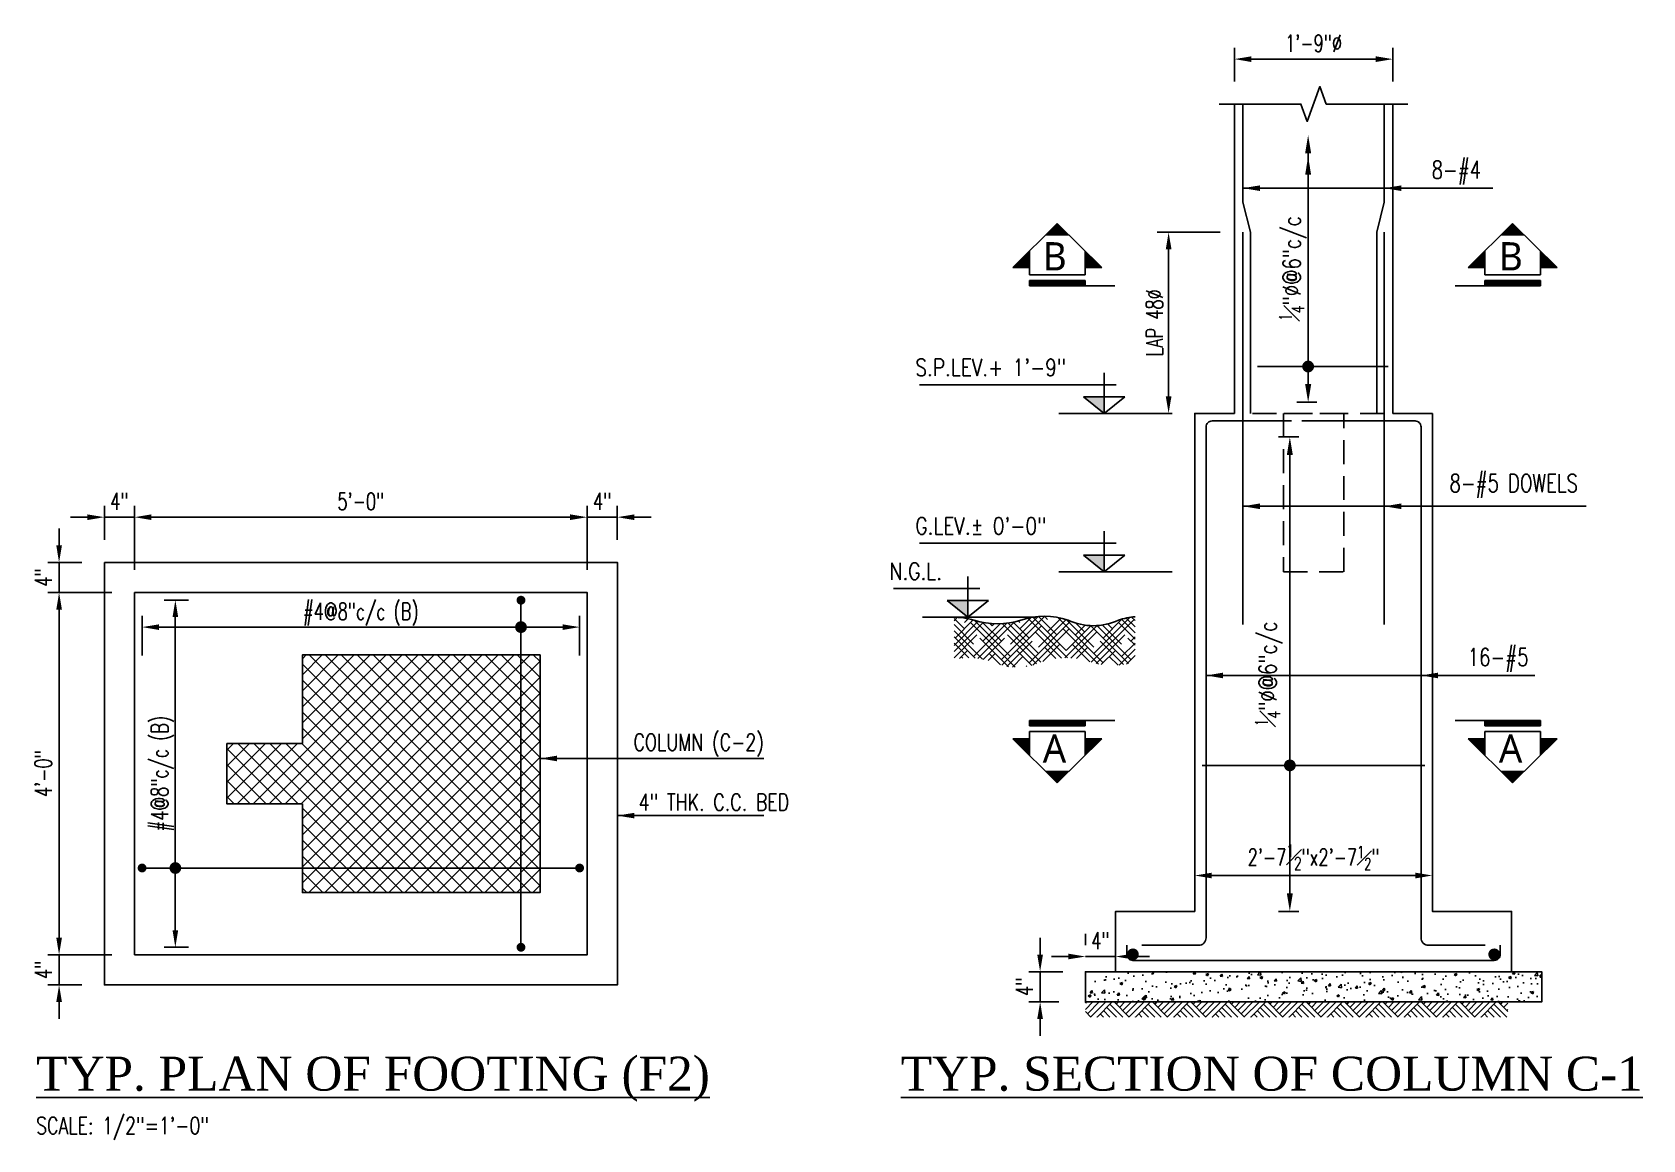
# Model space of a CAD drawing. Header units: inches. Extents: x 295786 to 300745, y 68261 to 70432.
# Drawn here: x 300531.1 to 300744.6, y 68802.6 to 68949.4 of the extents above; entities that cross this region are included whole.
import ezdxf

# ---------------------------------------------------------------- set-up
doc = ezdxf.new("R2010")
doc.units = ezdxf.units.IN
doc.header["$MEASUREMENT"] = 0
doc.linetypes.add('HIDDEN', pattern=[9.525, 6.35, -3.175])
for name, color, linetype in [('A-TYP-H-TEXT', 2, 'Continuous'), ('A-TYP-REIN-ARROW', 1, 'Continuous'), ('A-TYP-S-BOT-STEEL', 6, 'Continuous'), ('A-TYP-ST-DONUT', 6, 'Continuous'), ('A-TYP-ST-Hatch', 8, 'Continuous'), ('A-TYP-ST-LEAN', 1, 'Continuous'), ('A-TYP-ST-LEVEL', 1, 'Continuous'), ('arch-elevation-1', 2, 'Continuous'), ('DIM', 7, 'Continuous'), ('ELEVATION-SYNBOL', 4, 'Continuous'), ('FOOTING', 4, 'Continuous'), ('S-HT-NGL', 1, 'Continuous'), ('S-NGL', 4, 'Continuous'), ('SECTION', 8, 'Continuous')]:
    doc.layers.add(name, color=color, linetype=linetype)
doc.styles.add('ARIAL2', font='trebuc.ttf')
doc.styles.add('HADINGS', font='times.ttf')
doc.styles.add('Riz', font='romans.shx', dxfattribs={"width": 0.7})
doc.styles.add('rizwan', font='romans.shx', dxfattribs={"width": 0.75})
doc.styles.add('STYLE4', font='romans.shx')
doc.dimstyles.new('Rizwan', dxfattribs={"dimscale": 65, "dimtxt": 0.09375, "dimasz": 0.09375, "dimexe": 0.0625, "dimexo": 0.125, "dimgap": 0, "dimtad": 1, "dimzin": 0, "dimdsep": 46, "dimlunit": 3, "dimtxsty": 'Riz', "dimcen": 0.09, "dimclrd": 1, "dimclre": 1, "dimclrt": 2, "dimaunit": 1, "dimadec": 3, "dimazin": 0, "dimtfac": 1, "dimtofl": 0, "dimtmove": 0, "dimatfit": 1, "dimfxl": 0, "dimtolj": 1, "dimtzin": 0, "dimlwd": -1, "dimlwe": -1, "dimarcsym": 0})
doc.dimstyles.new('STYLE-64', dxfattribs={"dimscale": 64, "dimtxt": 0.09375, "dimasz": 0.09375, "dimexe": 0.0625, "dimexo": 0.0625, "dimgap": 0.03125, "dimtad": 1, "dimzin": 3, "dimdsep": 46, "dimlunit": 4, "dimtxsty": 'rizwan', "dimcen": 0.125, "dimdle": 4, "dimclrd": 1, "dimclre": 1, "dimclrt": 2, "dimadec": 0, "dimazin": 0, "dimtfac": 0.5, "dimtix": 1, "dimtmove": 2, "dimatfit": 3, "dimfxl": 0, "dimfrac": 1, "dimtolj": 1, "dimtzin": 3, "dimarcsym": 0})
pattern_1 = [(45, (300799.9099, 68341.06328), (0.0424408236, -0.0424408236), [])]
pattern_2 = [(135, (300594.425596, 68341.06328), (-0.0424408236, -0.0424408236), [])]
pattern_3 = [(315, (300799.9099, 69432.83118), (0.0424408236, 0.0424408236), [])]
pattern_4 = [(225, (300594.425596, 69432.83118), (-0.0424408236, 0.0424408236), [])]

# ---------------------------------------------------------------- blocks, each defined once
blk = doc.blocks.new('*D194')
at = {"layer": 'Defpoints', "color": 0, "transparency": 16777216}
for p in [(300670.72, 68826.85), (300674.72, 68826.86), (300674.72, 68824.85)]:
    blk.add_point(p, dxfattribs=at)
at = {"layer": 'DIM', "color": 1, "transparency": 16777216}
for p, q in [((300670.72, 68829.85), (300670.72, 68828.36)), ((300674.72, 68827.85), (300674.72, 68828.36)), ((300668.47, 68826.86), (300666.22, 68826.86)), ((300670.72, 68826.86), (300674.72, 68826.86)), ((300676.97, 68826.86), (300679.22, 68826.86))]:
    blk.add_line(p, q, dxfattribs=at)
for points in [[(300668.47, 68827.24), (300668.47, 68826.49), (300670.72, 68826.86)], [(300676.97, 68827.24), (300676.97, 68826.49), (300674.72, 68826.86)]]:
    blk.add_solid(points, dxfattribs=at)
at = {"layer": 'DIM', "color": 2, "transparency": 16777216, "insert": (300672.72, 68828.95), "char_height": 2.25, "attachment_point": 5, "style": 'Riz'}
blk.add_mtext('\\A1;4"', dxfattribs=at)
blk = doc.blocks.new('*D195')
at = {"layer": 'Defpoints', "color": 0, "transparency": 16777216}
for p in [(300664.72, 68824.85), (300670.72, 68824.85), (300670.22, 68820.85)]:
    blk.add_point(p, dxfattribs=at)
at = {"layer": 'DIM', "color": 1, "transparency": 16777216}
for p, q in [((300664.72, 68827.1), (300664.72, 68829.35)), ((300667.72, 68824.85), (300663.22, 68824.85)), ((300664.72, 68820.85), (300664.72, 68824.85)), ((300667.22, 68820.85), (300663.22, 68820.85)), ((300664.72, 68818.6), (300664.72, 68816.35))]:
    blk.add_line(p, q, dxfattribs=at)
for points in [[(300664.34, 68827.1), (300665.09, 68827.1), (300664.72, 68824.85)], [(300664.34, 68818.6), (300665.09, 68818.6), (300664.72, 68820.85)]]:
    blk.add_solid(points, dxfattribs=at)
at = {"layer": 'DIM', "color": 2, "transparency": 16777216, "insert": (300662.63, 68822.85), "char_height": 2.25, "attachment_point": 5, "rotation": 90, "style": 'Riz'}
blk.add_mtext('\\A1;4"', dxfattribs=at)
blk = doc.blocks.new('*D196')
at = {"layer": 'A-TYP-REIN-ARROW', "color": 1, "lineweight": -2, "transparency": 16777216}
for p, q in [((300699, 68895.73), (300696.32, 68895.73)), ((300697.82, 68835.25), (300697.82, 68893.33)), ((300699, 68832.85), (300696.32, 68832.85))]:
    blk.add_line(p, q, dxfattribs=at)
at = {"layer": 'A-TYP-REIN-ARROW', "color": 1, "transparency": 16777216}
for points in [[(300697.42, 68893.33), (300698.22, 68893.33), (300697.82, 68895.73)], [(300697.42, 68835.25), (300698.22, 68835.25), (300697.82, 68832.85)]]:
    blk.add_solid(points, dxfattribs=at)
at = {"layer": 'Defpoints', "color": 0, "transparency": 16777216}
for p in [(300697.82, 68895.73), (300699, 68895.73), (300699, 68832.85)]:
    blk.add_point(p, dxfattribs=at)
at = {"layer": 'A-TYP-REIN-ARROW', "color": 2, "transparency": 16777216, "insert": (300695.04, 68864.29), "char_height": 2.3438, "attachment_point": 5, "rotation": 90, "style": 'rizwan'}
blk.add_mtext('\\A1;{\\H0.7x;\\S1#4;\\H1.4286x;"%%C@6"c/c}', dxfattribs=at)
blk = doc.blocks.new('*D197')
at = {"layer": 'Defpoints', "color": 0, "transparency": 16777216}
for p in [(300681.75, 68922.85), (300691.6, 68922.85), (300685.22, 68898.85)]:
    blk.add_point(p, dxfattribs=at)
at = {"layer": 'DIM', "color": 1, "transparency": 16777216}
for p, q in [((300688.6, 68922.85), (300680.25, 68922.85)), ((300681.75, 68901.1), (300681.75, 68920.6)), ((300682.22, 68898.85), (300680.25, 68898.85))]:
    blk.add_line(p, q, dxfattribs=at)
for points in [[(300681.38, 68920.6), (300682.13, 68920.6), (300681.75, 68922.85)], [(300681.38, 68901.1), (300682.13, 68901.1), (300681.75, 68898.85)]]:
    blk.add_solid(points, dxfattribs=at)
at = {"layer": 'DIM', "color": 2, "transparency": 16777216, "insert": (300679.88, 68910.85), "char_height": 2.25, "attachment_point": 5, "rotation": 90, "style": 'Riz'}
blk.add_mtext('\\A1;LAP 48%%C', dxfattribs=at)
blk = doc.blocks.new('*D198')
at = {"layer": 'A-TYP-REIN-ARROW', "color": 1, "lineweight": -2, "transparency": 16777216}
for p, q in [((300700.25, 68933.32), (300700.25, 68902.72)), ((300701.42, 68900.32), (300698.75, 68900.32))]:
    blk.add_line(p, q, dxfattribs=at)
at = {"layer": 'A-TYP-REIN-ARROW', "color": 1, "transparency": 16777216}
for points in [[(300699.85, 68933.32), (300700.65, 68933.32), (300700.25, 68935.72)], [(300699.85, 68902.72), (300700.65, 68902.72), (300700.25, 68900.32)]]:
    blk.add_solid(points, dxfattribs=at)
at = {"layer": 'Defpoints', "color": 0, "transparency": 16777216}
for p in [(300701.42, 68935.72), (300700.25, 68900.32), (300701.42, 68900.32)]:
    blk.add_point(p, dxfattribs=at)
at = {"layer": 'A-TYP-REIN-ARROW', "color": 2, "transparency": 16777216, "insert": (300698.22, 68918.02), "char_height": 2.3438, "attachment_point": 5, "rotation": 90, "style": 'rizwan'}
blk.add_mtext('\\A1;{\\H0.7x;\\S1#4;}"%%C@6"c/c', dxfattribs=at)
blk = doc.blocks.new('*D199')
at = {"layer": 'Defpoints', "color": 0, "transparency": 16777216}
for p in [(300690.47, 68945.8), (300690.47, 68939.84), (300711.47, 68939.84)]:
    blk.add_point(p, dxfattribs=at)
at = {"layer": 'DIM', "color": 1, "transparency": 16777216}
for p, q in [((300690.47, 68942.84), (300690.47, 68947.3)), ((300709.22, 68945.8), (300692.72, 68945.8)), ((300711.47, 68942.84), (300711.47, 68947.3))]:
    blk.add_line(p, q, dxfattribs=at)
for points in [[(300692.72, 68946.17), (300692.72, 68945.42), (300690.47, 68945.8)], [(300709.22, 68946.17), (300709.22, 68945.42), (300711.47, 68945.8)]]:
    blk.add_solid(points, dxfattribs=at)
at = {"layer": 'DIM', "color": 2, "transparency": 16777216, "insert": (300700.97, 68947.89), "char_height": 2.25, "attachment_point": 5, "style": 'Riz'}
blk.add_mtext('\\A1;1\'-9"%%C', dxfattribs=at)
blk = doc.blocks.new('*D200')
at = {"layer": 'Defpoints', "color": 0, "transparency": 16777216}
for p in [(300685.22, 68840.11), (300716.72, 68840.11), (300716.72, 68837.6)]:
    blk.add_point(p, dxfattribs=at)
at = {"layer": 'DIM', "color": 1, "transparency": 16777216}
for p, q in [((300685.22, 68837.11), (300685.22, 68836.1)), ((300687.47, 68837.6), (300714.47, 68837.6)), ((300716.72, 68837.11), (300716.72, 68836.1))]:
    blk.add_line(p, q, dxfattribs=at)
for points in [[(300687.47, 68837.97), (300687.47, 68837.22), (300685.22, 68837.6)], [(300714.47, 68837.97), (300714.47, 68837.22), (300716.72, 68837.6)]]:
    blk.add_solid(points, dxfattribs=at)
at = {"layer": 'DIM', "color": 2, "transparency": 16777216, "insert": (300700.97, 68840.03), "char_height": 2.25, "attachment_point": 5, "style": 'Riz'}
blk.add_mtext('\\A1;2\'-7{\\H0.750000x;\\S1#2;}"x2\'-7{\\H0.7x;\\S1#2;}"', dxfattribs=at)
blk = doc.blocks.new('*D94')
at = {"layer": 'Defpoints', "color": 0, "transparency": 16777216}
for p in [(300540.67, 68885.09), (300540.67, 68879.09), (300544.67, 68875.09)]:
    blk.add_point(p, dxfattribs=at)
at = {"layer": 'DIM', "color": 1, "transparency": 16777216}
for p, q in [((300540.67, 68882.09), (300540.67, 68886.59)), ((300544.67, 68878.09), (300544.67, 68886.59)), ((300538.42, 68885.09), (300536.17, 68885.09)), ((300544.67, 68885.09), (300540.67, 68885.09)), ((300546.92, 68885.09), (300549.17, 68885.09))]:
    blk.add_line(p, q, dxfattribs=at)
for points in [[(300538.42, 68885.46), (300538.42, 68884.71), (300540.67, 68885.09)], [(300546.92, 68885.46), (300546.92, 68884.71), (300544.67, 68885.09)]]:
    blk.add_solid(points, dxfattribs=at)
at = {"layer": 'DIM', "color": 2, "transparency": 16777216, "insert": (300542.67, 68887.18), "char_height": 2.25, "attachment_point": 5, "style": 'Riz'}
blk.add_mtext('\\A1;4"', dxfattribs=at)
blk = doc.blocks.new('*D95')
at = {"layer": 'Defpoints', "color": 0, "transparency": 16777216}
for p in [(300604.67, 68885.09), (300544.67, 68875.09), (300604.67, 68875.09)]:
    blk.add_point(p, dxfattribs=at)
at = {"layer": 'DIM', "color": 1, "transparency": 16777216}
for p, q in [((300544.67, 68878.09), (300544.67, 68886.59)), ((300604.67, 68878.09), (300604.67, 68886.59)), ((300546.92, 68885.09), (300602.42, 68885.09))]:
    blk.add_line(p, q, dxfattribs=at)
for points in [[(300546.92, 68885.46), (300546.92, 68884.71), (300544.67, 68885.09)], [(300602.42, 68885.46), (300602.42, 68884.71), (300604.67, 68885.09)]]:
    blk.add_solid(points, dxfattribs=at)
at = {"layer": 'DIM', "color": 2, "transparency": 16777216, "insert": (300574.67, 68887.18), "char_height": 2.25, "attachment_point": 5, "style": 'Riz'}
blk.add_mtext('\\A1;5\'-0"', dxfattribs=at)
blk = doc.blocks.new('*D96')
at = {"layer": 'Defpoints', "color": 0, "transparency": 16777216}
for p in [(300608.67, 68885.09), (300608.67, 68879.09), (300604.67, 68875.09)]:
    blk.add_point(p, dxfattribs=at)
at = {"layer": 'DIM', "color": 1, "transparency": 16777216}
for p, q in [((300604.67, 68878.09), (300604.67, 68886.59)), ((300608.67, 68882.09), (300608.67, 68886.59)), ((300602.42, 68885.09), (300600.17, 68885.09)), ((300604.67, 68885.09), (300608.67, 68885.09)), ((300610.92, 68885.09), (300613.17, 68885.09))]:
    blk.add_line(p, q, dxfattribs=at)
for points in [[(300602.42, 68885.46), (300602.42, 68884.71), (300604.67, 68885.09)], [(300610.92, 68885.46), (300610.92, 68884.71), (300608.67, 68885.09)]]:
    blk.add_solid(points, dxfattribs=at)
at = {"layer": 'DIM', "color": 2, "transparency": 16777216, "insert": (300606.67, 68887.18), "char_height": 2.25, "attachment_point": 5, "style": 'Riz'}
blk.add_mtext('\\A1;4"', dxfattribs=at)
blk = doc.blocks.new('*D97')
at = {"layer": 'Defpoints', "color": 0, "transparency": 16777216}
for p in [(300534.67, 68879.09), (300540.67, 68879.09), (300544.67, 68875.09)]:
    blk.add_point(p, dxfattribs=at)
at = {"layer": 'DIM', "color": 1, "transparency": 16777216}
for p, q in [((300534.67, 68881.34), (300534.67, 68883.59)), ((300537.67, 68879.09), (300533.17, 68879.09)), ((300534.67, 68875.09), (300534.67, 68879.09)), ((300541.67, 68875.09), (300533.17, 68875.09)), ((300534.67, 68872.84), (300534.67, 68870.59))]:
    blk.add_line(p, q, dxfattribs=at)
for points in [[(300534.3, 68881.34), (300535.05, 68881.34), (300534.67, 68879.09)], [(300534.3, 68872.84), (300535.05, 68872.84), (300534.67, 68875.09)]]:
    blk.add_solid(points, dxfattribs=at)
at = {"layer": 'DIM', "color": 2, "transparency": 16777216, "insert": (300532.58, 68877.09), "char_height": 2.25, "attachment_point": 5, "rotation": 90, "style": 'Riz'}
blk.add_mtext('\\A1;4"', dxfattribs=at)
blk = doc.blocks.new('*D98')
at = {"layer": 'Defpoints', "color": 0, "transparency": 16777216}
for p in [(300544.67, 68875.09), (300534.67, 68827.09), (300544.67, 68827.09)]:
    blk.add_point(p, dxfattribs=at)
at = {"layer": 'DIM', "color": 1, "transparency": 16777216}
for p, q in [((300541.67, 68875.09), (300533.17, 68875.09)), ((300534.67, 68872.84), (300534.67, 68829.34)), ((300541.67, 68827.09), (300533.17, 68827.09))]:
    blk.add_line(p, q, dxfattribs=at)
for points in [[(300534.3, 68872.84), (300535.05, 68872.84), (300534.67, 68875.09)], [(300534.3, 68829.34), (300535.05, 68829.34), (300534.67, 68827.09)]]:
    blk.add_solid(points, dxfattribs=at)
at = {"layer": 'DIM', "color": 2, "transparency": 16777216, "insert": (300532.58, 68851.09), "char_height": 2.25, "attachment_point": 5, "rotation": 90, "style": 'Riz'}
blk.add_mtext('\\A1;4\'-0"', dxfattribs=at)
blk = doc.blocks.new('*D99')
at = {"layer": 'Defpoints', "color": 0, "transparency": 16777216}
for p in [(300544.67, 68827.09), (300534.67, 68823.09), (300540.67, 68823.09)]:
    blk.add_point(p, dxfattribs=at)
at = {"layer": 'DIM', "color": 1, "transparency": 16777216}
for p, q in [((300534.67, 68829.34), (300534.67, 68831.59)), ((300541.67, 68827.09), (300533.17, 68827.09)), ((300534.67, 68827.09), (300534.67, 68823.09)), ((300537.67, 68823.09), (300533.17, 68823.09)), ((300534.67, 68820.84), (300534.67, 68818.59))]:
    blk.add_line(p, q, dxfattribs=at)
for points in [[(300534.3, 68829.34), (300535.05, 68829.34), (300534.67, 68827.09)], [(300534.3, 68820.84), (300535.05, 68820.84), (300534.67, 68823.09)]]:
    blk.add_solid(points, dxfattribs=at)
at = {"layer": 'DIM', "color": 2, "transparency": 16777216, "insert": (300532.58, 68825.09), "char_height": 2.25, "attachment_point": 5, "rotation": 90, "style": 'Riz'}
blk.add_mtext('\\A1;4"', dxfattribs=at)
blk = doc.blocks.new('*D100')
at = {"layer": 'A-TYP-REIN-ARROW', "color": 6, "transparency": 16777216}
for p, q in [((300545.67, 68866.77), (300545.67, 68872.02)), ((300603.67, 68866.77), (300603.67, 68872.02))]:
    blk.add_line(p, q, dxfattribs=at)
at = {"layer": 'A-TYP-REIN-ARROW', "color": 1, "transparency": 16777216}
blk.add_line((300547.92, 68870.52), (300601.42, 68870.52), dxfattribs=at)
for points in [[(300547.92, 68870.89), (300547.92, 68870.14), (300545.67, 68870.52)], [(300601.42, 68870.89), (300601.42, 68870.14), (300603.67, 68870.52)]]:
    blk.add_solid(points, dxfattribs=at)
at = {"layer": 'Defpoints', "color": 0, "transparency": 16777216}
for p in [(300603.67, 68870.52), (300545.67, 68866.77), (300603.67, 68866.77)]:
    blk.add_point(p, dxfattribs=at)
at = {"layer": 'A-TYP-REIN-ARROW', "color": 2, "transparency": 16777216, "insert": (300574.67, 68872.23), "char_height": 2.25, "attachment_point": 5, "style": 'Riz'}
blk.add_mtext('\\A1;#4@8"c/c (B)', dxfattribs=at)
blk = doc.blocks.new('*D101')
at = {"layer": 'A-TYP-REIN-ARROW', "color": 6, "transparency": 16777216}
for p, q in [((300551.83, 68874.09), (300548.58, 68874.09)), ((300551.83, 68828.09), (300548.58, 68828.09))]:
    blk.add_line(p, q, dxfattribs=at)
at = {"layer": 'A-TYP-REIN-ARROW', "color": 1, "transparency": 16777216}
blk.add_line((300550.08, 68871.84), (300550.08, 68830.34), dxfattribs=at)
for points in [[(300549.71, 68871.84), (300550.46, 68871.84), (300550.08, 68874.09)], [(300549.71, 68830.34), (300550.46, 68830.34), (300550.08, 68828.09)]]:
    blk.add_solid(points, dxfattribs=at)
at = {"layer": 'Defpoints', "color": 0, "transparency": 16777216}
for p in [(300551.83, 68874.09), (300550.08, 68828.09), (300551.83, 68828.09)]:
    blk.add_point(p, dxfattribs=at)
at = {"layer": 'A-TYP-REIN-ARROW', "color": 2, "transparency": 16777216, "insert": (300548.37, 68851.09), "char_height": 2.25, "attachment_point": 5, "rotation": 90, "style": 'Riz'}
blk.add_mtext('\\A1;#4@8"c/c (B)', dxfattribs=at)

msp = doc.modelspace()

# ---------------------------------------------------------------- hatches: boundary and pattern name
at = {"layer": 'A-TYP-ST-Hatch', "linetype": 'Continuous', "ltscale": 1.5}
h = msp.add_hatch(dxfattribs=at)
h.set_pattern_fill('AR-CONC', color=256, scale=0.5, style=0)
h.set_pattern_definition([(50, (301930.9435, 68726.658), (3.586301, -0.313761), [0.375, -4.125]), (355, (301930.9435, 68726.658), (-0.693757, 3.760961), [0.3, -3.3]), (100.4514, (301931.2423, 68726.632), (2.892547, 3.447198), [0.318701, -3.505711]), (46.1842, (301930.9435, 68727.658), (5.336205, -0.827595), [0.5625, -6.1875]), (96.6356, (301931.388, 68727.589), (4.673314, 4.87059), [0.478051, -5.258565]), (351.1842, (301930.9435, 68727.658), (4.67331, 4.870593), [0.45, -4.95]), (21, (301931.4435, 68727.408), (2.984535, -2.0130945), [0.375, -4.125]), (326, (301931.4435, 68727.408), (1.216577, 3.62575), [0.3, -3.3]), (71.4514, (301931.692, 68727.2403), (4.201113, 1.6126525), [0.318701, -3.505711]), (37.5, (301930.9435, 68726.658), (0.0607993, 1.6644693), [0, -3.26, 0, -3.35, 0, -3.3125]), (7.5, (301930.9435, 68726.658), (1.3153477, 1.9720586), [0, -1.91, 0, -3.185, 0, -1.2625]), (327.5, (301929.8285, 68726.658), (2.6691122, -0.1127744), [0, -1.25, 0, -3.9, 0, -5.175]), (317.5, (301929.3285, 68726.658), (2.915931, 0.500525), [0, -1.625, 0, -2.59, 0, -3.675])])
h.paths.add_polyline_path([(300674.71569383, 68824.84580756), (300670.71569383, 68824.84580756), (300670.71569383, 68820.84580756), (300731.21569383, 68820.84580756), (300731.21569383, 68824.84580756), (300727.21569383, 68824.84580756)])
h = msp.add_hatch(dxfattribs=at)
h.set_pattern_fill('AR-PARQ1', color=256, scale=0.3, angle=45, style=0)
h.set_pattern_definition([(135, (-427734.408, -325917.7124), (-5.091168825, 4e-16), [3.6, -3.6]), (135, (-427733.9836, -325917.288), (-5.091168825, 4e-16), [3.6, -3.6]), (135, (-427733.5593, -325916.864), (-5.091168825, 4e-16), [3.6, -3.6]), (135, (-427733.135, -325916.4396), (-5.091168825, 4e-16), [3.6, -3.6]), (135, (-427732.7108, -325916.0154), (-5.091168825, 4e-16), [3.6, -3.6]), (135, (-427732.2865, -325915.591), (-5.091168825, 4e-16), [3.6, -3.6]), (135, (-427731.8622, -325915.167), (-5.091168825, 4e-16), [3.6, -3.6]), (45, (-427736.9534, -325915.167), (5.091168825, -4e-16), [3.6, -3.6]), (45, (-427737.3777, -325914.7426), (5.091168825, -4e-16), [3.6, -3.6]), (45, (-427737.802, -325914.3183), (5.091168825, -4e-16), [3.6, -3.6]), (45, (-427738.2262, -325913.894), (5.091168825, -4e-16), [3.6, -3.6]), (45, (-427738.6505, -325913.4698), (5.091168825, -4e-16), [3.6, -3.6]), (45, (-427739.0747, -325913.0455), (5.091168825, -4e-16), [3.6, -3.6]), (45, (-427739.499, -325912.6212), (5.091168825, -4e-16), [3.6, -3.6])])
h.paths.add_polyline_path([(300670.71569383, 68818.84580756), (300726.71569383, 68818.84580756), (300726.71569383, 68820.84580756), (300670.71569383, 68820.84580756)])
at = {"layer": 'A-TYP-ST-LEVEL', "linetype": 'Continuous', "ltscale": 1.5}
for points in [[(300673.19591223, 68901.04276906), (300670.45144584, 68901.04276906), (300673.19591223, 68898.84580756)], [(300673.19591223, 68880.04276906), (300670.45144584, 68880.04276906), (300673.19591223, 68877.84580756)], [(300655.14035891, 68874.04276906), (300652.39589252, 68874.04276906), (300655.14035891, 68871.84580756)]]:
    msp.add_hatch(color=256, dxfattribs=at).paths.add_polyline_path(points)
at = {"layer": 'arch-elevation-1'}
h = msp.add_hatch(dxfattribs=at)
h.set_pattern_fill('ANSI37', color=1, scale=12, style=0)
h.set_pattern_definition([(45, (-416382.426, -294291.3411), (-1.0606601718, 1.0606601718), []), (135, (-416382.426, -294291.3411), (-1.0606601718, -1.0606601718), [])])
h.paths.add_polyline_path([(300566.9239305, 68855.08814882), (300566.9239305, 68866.83814882), (300598.4239305, 68866.83814882), (300598.4239305, 68835.33814882), (300566.9239305, 68835.33814882), (300566.9239305, 68847.08814882), (300556.9239305, 68847.08814882), (300556.9239305, 68855.08814882)])
at = {"layer": 'ELEVATION-SYNBOL'}
h = msp.add_hatch(dxfattribs=at)
h.set_pattern_fill('ANSI31', color=3, scale=0.480163, style=0)
h.set_pattern_definition(pattern_2)
h.paths.add_polyline_path([(300665.50478032, 68922.52484308), (300668.48796027, 68922.52484308), (300666.99637029, 68923.99473171)])
h = msp.add_hatch(dxfattribs=at)
h.set_pattern_fill('ANSI31', color=3, scale=0.480163, style=0)
h.set_pattern_definition(pattern_1)
h.paths.add_polyline_path([(300728.83071594, 68922.52484308), (300725.847536, 68922.52484308), (300727.33912597, 68923.99473171)])
h = msp.add_hatch(dxfattribs=at)
h.set_pattern_fill('ANSI31', color=3, scale=0.480163, style=0)
h.set_pattern_definition(pattern_2)
h.paths.add_polyline_path([(300663.30871763, 68918.18033089), (300663.30871763, 68920.3607312), (300661.09612604, 68918.18033089)])
h.paths.add_polyline_path([(300670.68402296, 68920.3607312), (300670.68402296, 68918.18033089), (300672.89661455, 68918.18033089)])
h.paths.add_polyline_path([(300663.30871763, 68916.47017413), (300663.30871763, 68915.7326436), (300670.68402296, 68915.7326436), (300670.68402296, 68916.47017413)])
h = msp.add_hatch(dxfattribs=at)
h.set_pattern_fill('ANSI31', color=3, scale=0.480163, style=0)
h.set_pattern_definition(pattern_1)
h.paths.add_polyline_path([(300731.02677863, 68918.18033089), (300731.02677863, 68920.3607312), (300733.23937023, 68918.18033089)])
h.paths.add_polyline_path([(300723.65147331, 68920.3607312), (300723.65147331, 68918.18033089), (300721.43888171, 68918.18033089)])
h.paths.add_polyline_path([(300731.02677863, 68916.47017413), (300731.02677863, 68915.7326436), (300723.65147331, 68915.7326436), (300723.65147331, 68916.47017413)])
h = msp.add_hatch(dxfattribs=at)
h.set_pattern_fill('ANSI31', color=3, scale=0.480163, style=0)
h.set_pattern_definition(pattern_4)
h.paths.add_polyline_path([(300663.30871763, 68855.71413041), (300663.30871763, 68853.5337301), (300661.09612604, 68855.71413041)])
h.paths.add_polyline_path([(300670.68402296, 68853.5337301), (300670.68402296, 68855.71413041), (300672.89661455, 68855.71413041)])
h.paths.add_polyline_path([(300663.30871763, 68857.42428717), (300663.30871763, 68858.1618177), (300670.68402296, 68858.1618177), (300670.68402296, 68857.42428717)])
h = msp.add_hatch(dxfattribs=at)
h.set_pattern_fill('ANSI31', color=3, scale=0.480163, style=0)
h.set_pattern_definition(pattern_3)
h.paths.add_polyline_path([(300731.02677863, 68855.71413041), (300731.02677863, 68853.5337301), (300733.23937023, 68855.71413041)])
h.paths.add_polyline_path([(300723.65147331, 68853.5337301), (300723.65147331, 68855.71413041), (300721.43888171, 68855.71413041)])
h.paths.add_polyline_path([(300731.02677863, 68857.42428717), (300731.02677863, 68858.1618177), (300723.65147331, 68858.1618177), (300723.65147331, 68857.42428717)])
h = msp.add_hatch(dxfattribs=at)
h.set_pattern_fill('ANSI31', color=3, scale=0.480163, style=0)
h.set_pattern_definition(pattern_4)
h.paths.add_polyline_path([(300665.50478032, 68851.36961822), (300668.48796027, 68851.36961822), (300666.99637029, 68849.89972959)])
h = msp.add_hatch(dxfattribs=at)
h.set_pattern_fill('ANSI31', color=3, scale=0.480163, style=0)
h.set_pattern_definition(pattern_3)
h.paths.add_polyline_path([(300728.83071594, 68851.36961822), (300725.847536, 68851.36961822), (300727.33912597, 68849.89972959)])
at = {"layer": 'S-HT-NGL'}
h = msp.add_hatch(dxfattribs=at)
h.set_pattern_fill('HOUND', color=256, scale=9.25, angle=45, style=0)
h.set_pattern_definition([(45, (409257.4955, 56871.72137), (1.2263883236, 2.0439805394), [9.25, -4.625]), (135, (409257.4955, 56871.72137), (1.2263883236, -2.0439805394), [9.25, -4.625])])
h.paths.add_polyline_path([(300653.30209953, 68871.84103691, -0.0532063051), (300655.94417833, 68871.45723368, 0.1631015389), (300662.18279246, 68871.45723368, -0.1576835913), (300668.4214066, 68871.45723368, 0.2256845218), (300675.12557437, 68871.45723368, -0.054574085), (300677.30209953, 68871.90192771), (300677.30209953, 68865.94909723, -0.1726083668), (300671.2497201, 68865.94909723, 0.1565504009), (300665.01110596, 68865.94909723, -0.2256845218), (300658.3069382, 68865.94909723, 0.1256264131), (300653.30209953, 68866.2640575)])

# ---------------------------------------------------------------- linework, layer by layer
at = {"layer": 'A-TYP-S-BOT-STEEL'}
msp.add_line((300545.67393051, 68838.59176428), (300603.6739305, 68838.59176428), dxfattribs=at)
for points in [[(300692.59725699, 68898.84580756), (300692.59725699, 68922.84580756), (300691.59725699, 68926.84580756), (300691.59725699, 68939.84438608)], [(300709.33413068, 68898.84580756), (300709.33413068, 68922.84580756), (300710.33413068, 68926.84580756), (300710.33413068, 68939.84438608)], [(300691.59725699, 68922.84580756), (300691.59725699, 68870.84580756)], [(300710.33413068, 68922.84580756), (300710.33413068, 68870.84580756)], [(300693.53147541, 68905.05818143), (300710.83413068, 68905.05818143)], [(300595.90055611, 68874.08814882), (300595.90055611, 68828.08814883)], [(300686.21569383, 68852.19384459), (300715.71569383, 68852.19384459)]]:
    msp.add_lwpolyline(points, dxfattribs=at)
for points in [[(300698.02709261, 68897.84580756), (300687.51569383, 68897.84580756, 0.4142135624), (300686.71569383, 68897.04580756), (300686.71569383, 68829.34580756, -0.4142135624), (300685.71569383, 68828.34580756), (300678.21569383, 68828.34580756)], [(300699.40429506, 68897.84580756), (300714.41569383, 68897.84580756, -0.4142135624), (300715.21569383, 68897.04580756), (300715.21569383, 68829.34580756, 0.4142135624), (300716.21569383, 68828.34580756), (300723.71569383, 68828.34580756)], [(300676.21569383, 68828.34580756), (300676.21569383, 68827.14580756, 0.4142135624), (300677.01569383, 68826.34580756), (300724.91569383, 68826.34580756, 0.4142135624), (300725.71569383, 68827.14580756), (300725.71569383, 68828.34580756)]]:
    msp.add_lwpolyline(points, format="xyb", dxfattribs=at)
at = {"layer": 'A-TYP-ST-DONUT', "linetype": 'Continuous', "ltscale": 1.5}
for points, const_width in [([(300700.63731552, 68905.05818143, -1), (300699.85606552, 68905.05818143, -1)], 0.78125), ([(300595.60758736, 68874.08814882, 1), (300596.19352486, 68874.08814882, 1)], 0.5859375), ([(300596.29118111, 68870.51718059, -1), (300595.50993111, 68870.51718059, -1)], 0.78125), ([(300698.21429681, 68852.19384459, -1), (300697.43304681, 68852.19384459, -1)], 0.78125), ([(300545.96689926, 68838.59176428, -1), (300545.38096176, 68838.59176428, -1)], 0.5859375), ([(300550.47296276, 68838.59176428, -1), (300549.69171276, 68838.59176428, -1)], 0.78125), ([(300603.38096175, 68838.59176428, 1), (300603.96689925, 68838.59176428, 1)], 0.5859375), ([(300595.60758736, 68828.08814883, 1), (300596.19352486, 68828.08814883, 1)], 0.5859375), ([(300677.40631883, 68827.14580756, -1), (300676.62506883, 68827.14580756, -1)], 0.78125), ([(300725.30631883, 68827.14580756, -1), (300724.52506883, 68827.14580756, -1)], 0.78125)]:
    msp.add_lwpolyline(points, format="xyb", close=True, dxfattribs=dict(at, const_width=const_width))
at = {"layer": 'A-TYP-ST-LEAN', "linetype": 'Continuous', "ltscale": 1.5}
for points in [[(300713.46569383, 68939.84438608), (300702.64569383, 68939.84438608), (300701.80569383, 68942.15226711), (300700.12569383, 68937.53650505), (300699.28569383, 68939.84438608), (300688.46569383, 68939.84438608)], [(300727.21569383, 68824.84580756), (300731.21569383, 68824.84580756), (300731.21569383, 68820.84580756), (300670.71569383, 68820.84580756), (300670.71569383, 68824.84580756), (300674.71569383, 68824.84580756)]]:
    msp.add_lwpolyline(points, dxfattribs=at)
at = {"layer": 'A-TYP-ST-LEAN'}
msp.add_lwpolyline([(300540.67393051, 68879.08814882), (300608.6739305, 68879.08814882), (300608.6739305, 68823.08814883), (300540.67393051, 68823.08814883)], close=True, dxfattribs=at)
at = {"layer": 'A-TYP-ST-LEVEL', "color": 3, "linetype": 'Continuous', "ltscale": 1.5}
for p, q in [((300673.19591223, 68898.84580756), (300673.19591223, 68904.24276928)), ((300674.79591234, 68902.64276917), (300648.71286383, 68902.64276917)), ((300675.94037862, 68901.04276906), (300670.45144584, 68901.04276906)), ((300675.94037862, 68901.04276906), (300673.19591223, 68898.84580756)), ((300682.21569383, 68898.84580756), (300667.19591181, 68898.84580756)), ((300674.79591234, 68881.64276917), (300648.71286383, 68881.64276917)), ((300673.19591223, 68877.84580756), (300673.19591223, 68883.24276928)), ((300675.94037862, 68880.04276906), (300670.45144584, 68880.04276906)), ((300675.94037862, 68880.04276906), (300673.19591223, 68877.84580756)), ((300682.21569383, 68877.84580756), (300667.19591181, 68877.84580756)), ((300656.74035902, 68875.64276917), (300645.29621952, 68875.64276917)), ((300655.14035891, 68871.84580756), (300655.14035891, 68877.24276928)), ((300657.88482529, 68874.04276906), (300652.39589252, 68874.04276906)), ((300657.88482529, 68874.04276906), (300655.14035891, 68871.84580756)), ((300664.16014051, 68871.84580756), (300649.14035849, 68871.84580756))]:
    msp.add_line(p, q, dxfattribs=at)
at = {"layer": 'A-TYP-ST-LEVEL', "linetype": 'Continuous', "ltscale": 1.5}
for p, q in [((300673.19591223, 68898.84580756), (300670.45144584, 68901.04276906)), ((300673.19591223, 68877.84580756), (300670.45144584, 68880.04276906)), ((300655.14035891, 68871.84580756), (300652.39589252, 68874.04276906))]:
    msp.add_line(p, q, dxfattribs=at)
at = {"layer": 'ELEVATION-SYNBOL', "color": 3}
for p, q in [((300661.09612604, 68918.18033089), (300666.99637029, 68923.99473171)), ((300665.50478032, 68922.52484308), (300668.48796027, 68922.52484308)), ((300666.99637029, 68923.99473171), (300672.89661455, 68918.18033089)), ((300666.99637029, 68923.99473171), (300666.99637029, 68923.99473171)), ((300727.33912597, 68923.99473171), (300721.43888171, 68918.18033089)), ((300728.83071594, 68922.52484308), (300725.847536, 68922.52484308)), ((300733.23937023, 68918.18033089), (300727.33912597, 68923.99473171)), ((300727.33912597, 68923.99473171), (300727.33912597, 68923.99473171)), ((300663.30871763, 68920.3607312), (300663.30871763, 68917.21772973)), ((300670.68402296, 68920.3607312), (300670.68402296, 68917.21772973)), ((300723.65147331, 68920.3607312), (300723.65147331, 68917.21772973)), ((300731.02677863, 68920.3607312), (300731.02677863, 68917.21772973)), ((300661.09612604, 68918.18033089), (300663.30871763, 68918.18033089)), ((300672.89661455, 68918.18033089), (300670.68402296, 68918.18033089)), ((300721.43888171, 68918.18033089), (300723.65147331, 68918.18033089)), ((300733.23937023, 68918.18033089), (300731.02677863, 68918.18033089)), ((300670.68402296, 68917.21772973), (300663.30871763, 68917.21772973)), ((300670.68402296, 68916.47017413), (300663.30871763, 68916.47017413)), ((300663.30871763, 68916.47017413), (300663.30871763, 68915.7326436)), ((300663.30871763, 68915.7326436), (300674.61980243, 68915.7326436)), ((300670.68402296, 68915.7326436), (300663.30871763, 68915.7326436)), ((300670.68402296, 68916.47017413), (300670.68402296, 68915.7326436)), ((300731.02677863, 68915.7326436), (300719.71569383, 68915.7326436)), ((300723.65147331, 68917.21772973), (300731.02677863, 68917.21772973)), ((300723.65147331, 68916.47017413), (300731.02677863, 68916.47017413)), ((300723.65147331, 68916.47017413), (300723.65147331, 68915.7326436)), ((300723.65147331, 68915.7326436), (300731.02677863, 68915.7326436)), ((300731.02677863, 68916.47017413), (300731.02677863, 68915.7326436)), ((300663.30871763, 68858.1618177), (300674.61980243, 68858.1618177)), ((300670.68402296, 68858.1618177), (300663.30871763, 68858.1618177)), ((300663.30871763, 68857.42428717), (300663.30871763, 68858.1618177)), ((300670.68402296, 68857.42428717), (300670.68402296, 68858.1618177)), ((300731.02677863, 68858.1618177), (300719.71569383, 68858.1618177)), ((300723.65147331, 68858.1618177), (300731.02677863, 68858.1618177)), ((300723.65147331, 68857.42428717), (300723.65147331, 68858.1618177)), ((300731.02677863, 68857.42428717), (300731.02677863, 68858.1618177)), ((300670.68402296, 68857.42428717), (300663.30871763, 68857.42428717)), ((300663.30871763, 68853.5337301), (300663.30871763, 68856.67673157)), ((300670.68402296, 68856.67673157), (300663.30871763, 68856.67673157)), ((300670.68402296, 68853.5337301), (300670.68402296, 68856.67673157)), ((300723.65147331, 68857.42428717), (300731.02677863, 68857.42428717)), ((300723.65147331, 68853.5337301), (300723.65147331, 68856.67673157)), ((300723.65147331, 68856.67673157), (300731.02677863, 68856.67673157)), ((300731.02677863, 68853.5337301), (300731.02677863, 68856.67673157)), ((300661.09612604, 68855.71413041), (300666.99637029, 68849.89972959)), ((300661.09612604, 68855.71413041), (300663.30871763, 68855.71413041)), ((300666.99637029, 68849.89972959), (300672.89661455, 68855.71413041)), ((300672.89661455, 68855.71413041), (300670.68402296, 68855.71413041)), ((300727.33912597, 68849.89972959), (300721.43888171, 68855.71413041)), ((300721.43888171, 68855.71413041), (300723.65147331, 68855.71413041)), ((300733.23937023, 68855.71413041), (300727.33912597, 68849.89972959)), ((300733.23937023, 68855.71413041), (300731.02677863, 68855.71413041)), ((300665.50478032, 68851.36961822), (300668.48796027, 68851.36961822)), ((300666.99637029, 68849.89972959), (300666.99637029, 68849.89972959)), ((300728.83071594, 68851.36961822), (300725.847536, 68851.36961822))]:
    msp.add_line(p, q, dxfattribs=at)
at = {"layer": 'FOOTING'}
msp.add_lwpolyline([(300544.67393051, 68875.08814882), (300604.6739305, 68875.08814882), (300604.6739305, 68827.08814883), (300544.67393051, 68827.08814883)], close=True, dxfattribs=at)
at = {"layer": 'S-NGL'}
msp.add_lwpolyline([(300653.15316935, 68871.84580756, -0.0561763321), (300655.94417833, 68871.45723368, 0.1631015389), (300662.18279246, 68871.45723368, -0.1576835913), (300668.4214066, 68871.45723368, 0.2256845218), (300675.12557437, 68871.45723368, -0.054574085), (300677.30209953, 68871.90192771)], format="xyb", dxfattribs=at)
at = {"layer": 'SECTION', "color": 4}
for points in [[(300690.46569383, 68898.84580756), (300690.46569383, 68939.84438608)], [(300711.46569383, 68898.84580756), (300711.46569383, 68939.84438608)]]:
    msp.add_lwpolyline(points, dxfattribs=at)
at = {"layer": 'SECTION'}
for points in [[(300685.21569383, 68898.84580756), (300685.21569383, 68898.84580756), (300685.21569383, 68868.84580756), (300685.21569383, 68868.84580756)], [(300690.46569383, 68898.84580756), (300685.21569383, 68898.84580756)], [(300716.71569383, 68898.84580756), (300711.46569383, 68898.84580756)], [(300716.71569383, 68868.84580756), (300716.71569383, 68868.84580756), (300716.71569383, 68898.84580756), (300716.71569383, 68898.84580756)], [(300685.21569383, 68868.84580756), (300685.21569383, 68832.84580756), (300674.71569383, 68832.84580756), (300674.71569383, 68824.84580756), (300727.21569383, 68824.84580756), (300727.21569383, 68832.84580756), (300716.71569383, 68832.84580756), (300716.71569383, 68868.84580756)], [(300566.9239305, 68855.08814882), (300566.9239305, 68866.83814882), (300598.4239305, 68866.83814882), (300598.4239305, 68835.33814882), (300566.9239305, 68835.33814882), (300566.9239305, 68847.08814882), (300556.9239305, 68847.08814882), (300556.9239305, 68855.08814882), (300566.9239305, 68855.08814882)]]:
    msp.add_lwpolyline(points, dxfattribs=at)
at = {"layer": 'SECTION', "color": 3, "linetype": 'HIDDEN', "ltscale": 0.5}
msp.add_lwpolyline([(300710.33413068, 68898.84580756), (300691.59725699, 68898.84580756)], dxfattribs=at)
msp.add_lwpolyline([(300696.96569383, 68877.84580756), (300704.96569383, 68877.84580756), (300704.96569383, 68898.84580756), (300696.96569383, 68898.84580756)], close=True, dxfattribs=at)

# ---------------------------------------------------------------- texts
at = {"layer": 'A-TYP-H-TEXT', "color": 5, "style": 'HADINGS'}
for s, p in [('%%UTYP. PLAN OF FOOTING (F2)', (300531.62864039, 68809.08926257)), ('%%UTYP. SECTION OF COLUMN C-1', (300646.23602877, 68809.08926257))]:
    msp.add_text(s, height=4.5, dxfattribs=at).set_placement(p)
at = {"layer": 'A-TYP-H-TEXT', "style": 'rizwan', "width": 0.75}
msp.add_text('SCALE: 1/2"=1\'-0"', height=2.25, dxfattribs=at).set_placement((300531.62864039, 68803.3231086))
at = {"layer": 'A-TYP-REIN-ARROW', "color": 2, "attachment_point": 5, "style": 'rizwan'}
for s, insert, char_height in [('\\A1;8-#4', (300719.89707287, 68930.74081688), 2.34375), ('\\A1;8-#5 DOWELS', (300727.50113754, 68889.20723345), 2.34375), ('\\A1;16-#5', (300725.43382387, 68866.15837926), 2.34375), ('\\A1;COLUMN (C-2)', (300619.4593742, 68854.88984477), 2.25), ('\\A1;4" THK. C.C. BED', (300621.47050384, 68847.3179968), 2.25)]:
    msp.add_mtext(s, dxfattribs=dict(at, insert=insert, char_height=char_height))
at = {"layer": 'A-TYP-ST-LEVEL', "color": 2, "style": 'STYLE4', "width": 0.8}
for s, p in [('S.P.LEV.+ 1\'-9"', (300648.18559713, 68903.80496545)), ('G.LEV.%%P 0\'-0"', (300648.18559713, 68882.80496545)), ('N.G.L.', (300644.76895283, 68876.80496545))]:
    msp.add_text(s, height=2.25, dxfattribs=at).set_placement(p)
at = {"layer": 'ELEVATION-SYNBOL', "color": 2, "style": 'ARIAL2', "text_generation_flag": 6}
for p in [(300665.06224585, 68917.78975265), (300725.5266228, 68917.78975265)]:
    msp.add_text('B', height=3.75, rotation=180, dxfattribs=at).set_placement(p)
at = {"layer": 'ELEVATION-SYNBOL', "color": 2, "style": 'ARIAL2'}
for p in [(300665.06224585, 68852.54959114), (300725.5266228, 68852.54959114)]:
    msp.add_text('A', height=3.75, dxfattribs=at).set_placement(p)

# ---------------------------------------------------------------- dimensions: what is measured, and where the dimension line sits
at = {"layer": 'A-TYP-REIN-ARROW'}
for base, p1, p2, angle, text, dimstyle, override, picture, middle in [((300700.24669052, 68900.31767606), (300701.42175863, 68935.72308247), (300701.42175863, 68900.31767606), 270, '{\\H0.7x;\\S1#4;}"%%C@6"c/c', 'STYLE-64', {"dimscale": 24, "dimtxt": 0.097656, "dimasz": 0.1, "dimexo": 0, "dimgap": 0, "dimse1": 1, "dimse2": 0, "dimtmove": 0, "dimatfit": 2}, '*D198', (300698.21544052, 68918.02037926)), ((300697.82367181, 68895.73096988), (300698.99873991, 68832.84580756), (300698.99873991, 68895.73096988), 90, '{\\H0.7x;\\S1#4;\\H1.4286x;"%%C@6"c/c}', 'STYLE-64', {"dimscale": 24, "dimtxt": 0.097656, "dimasz": 0.1, "dimexo": 0, "dimtmove": 0, "dimatfit": 2}, '*D196', (300695.042414, 68864.28838872)), ((300550.08233776, 68828.08814883), (300551.83418048, 68874.08814882), (300551.83418048, 68828.08814883), 270, '#4@8"c/c (B)', 'Rizwan', {"dimscale": 24, "dimexo": 0, "dimgap": 0, "dimdec": 8, "dimzin": 3, "dimlunit": 4, "dimclre": 6, "dimtofl": 1}, '*D101', (300548.36805204, 68851.08814882))]:
    dim = msp.add_linear_dim(base=base, p1=p1, p2=p2, angle=angle, text=text, dimstyle=dimstyle, override=override, dxfattribs=at)
    dim.commit()
    dim.dimension.update_dxf_attribs({"geometry": picture, "text_midpoint": middle})
dim = msp.add_linear_dim(base=(300603.6739305, 68870.51718059), p1=(300545.67393051, 68866.76533788), p2=(300603.6739305, 68866.76533788), text='#4@8"c/c (B)', dimstyle='Rizwan', override={"dimscale": 24, "dimexo": 0, "dimgap": 0, "dimdec": 8, "dimzin": 3, "dimlunit": 4, "dimclre": 6, "dimtofl": 1}, dxfattribs=at)
dim.commit()
dim.dimension.update_dxf_attribs({"geometry": '*D100', "text_midpoint": (300574.6739305, 68872.23146631)})
at = {"layer": 'DIM'}
for base, p1, p2, text, override, picture, middle in [((300690.465693834, 68945.7993167303), (300711.465693834, 68939.8443860826), (300690.465693834, 68939.8443860826), '<>%%C', {"dimscale": 24, "dimgap": 0.03125, "dimdec": 8, "dimzin": 3, "dimlunit": 4, "dimtofl": 1}, '*D199', (300700.965693834, 68947.8886024446)), ((300716.715693834, 68837.596713377), (300685.215693834, 68840.1126301347), (300716.715693834, 68840.1126301347), '<>x2\'-7{\\H0.7x;\\S1#2;}"', {"dimscale": 24, "dimgap": 0.03125, "dimdec": 8, "dimzin": 3, "dimlunit": 4, "dimtfac": 0.75, "dimtofl": 1, "dimfrac": 1}, '*D200', (300700.965693834, 68840.034213377))]:
    dim = msp.add_linear_dim(base=base, p1=p1, p2=p2, text=text, dimstyle='Rizwan', override=override, dxfattribs=at)
    dim.commit()
    dim.dimension.update_dxf_attribs({"geometry": picture, "text_midpoint": middle})
dim = msp.add_linear_dim(base=(300681.7542054, 68922.84580756), p1=(300685.21569383, 68898.84580756), p2=(300691.59725699, 68922.84580756), angle=90, text='LAP 48%%C', dimstyle='Rizwan', override={"dimscale": 24, "dimgap": 0.03125, "dimdec": 8, "dimzin": 3, "dimlunit": 4, "dimtofl": 1}, dxfattribs=at)
dim.commit()
dim.dimension.update_dxf_attribs({"geometry": '*D197', "text_midpoint": (300679.8792054, 68910.84580756)})
for base, p1, p2, picture, middle in [((300540.67393051, 68885.08814882), (300544.67393051, 68875.08814882), (300540.67393051, 68879.08814882), '*D94', (300542.67393051, 68887.17743453)), ((300604.6739304964, 68885.0881488166), (300544.6739305053, 68875.0881488166), (300604.6739304964, 68875.0881488166), '*D95', (300574.6739305009, 68887.1774345309)), ((300608.6739305, 68885.08814882), (300604.6739305, 68875.08814882), (300608.6739305, 68879.08814882), '*D96', (300606.6739305, 68887.17743453))]:
    dim = msp.add_linear_dim(base=base, p1=p1, p2=p2, dimstyle='Rizwan', override={"dimscale": 24, "dimgap": 0.03125, "dimdec": 8, "dimzin": 3, "dimlunit": 4, "dimtofl": 1}, dxfattribs=at)
    dim.commit()
    dim.dimension.update_dxf_attribs({"geometry": picture, "text_midpoint": middle})
for base, p1, p2, angle, picture, middle in [((300534.67393051, 68879.08814882), (300544.67393051, 68875.08814882), (300540.67393051, 68879.08814882), 270, '*D97', (300532.58464479, 68877.08814882)), ((300534.6739305053, 68827.0881488255), (300544.6739305053, 68875.0881488166), (300544.6739305053, 68827.0881488255), 270, '*D98', (300532.584644791, 68851.0881488211)), ((300534.67393051, 68823.08814883), (300544.67393051, 68827.08814883), (300540.67393051, 68823.08814883), 270, '*D99', (300532.58464479, 68825.08814883)), ((300664.71569383, 68824.84580756), (300670.21569383, 68820.84580756), (300670.71569383, 68824.84580756), 90, '*D195', (300662.62640812, 68822.84580756))]:
    dim = msp.add_linear_dim(base=base, p1=p1, p2=p2, angle=angle, dimstyle='Rizwan', override={"dimscale": 24, "dimgap": 0.03125, "dimdec": 8, "dimzin": 3, "dimlunit": 4, "dimtofl": 1}, dxfattribs=at)
    dim.commit()
    dim.dimension.update_dxf_attribs({"geometry": picture, "text_midpoint": middle})
dim = msp.add_linear_dim(base=(300674.71569383, 68826.86492409), p1=(300670.71569383, 68826.84580756), p2=(300674.71569383, 68824.84580756), dimstyle='Rizwan', override={"dimscale": 24, "dimgap": 0.03125, "dimdec": 8, "dimzin": 3, "dimlunit": 4, "dimtofl": 1}, dxfattribs=at)
dim.commit()
dim.dimension.update_dxf_attribs({"geometry": '*D194', "text_midpoint": (300672.71569383, 68826.86492409), "dimtype": 160})

# ---------------------------------------------------------------- leaders
at = {"layer": 'A-TYP-REIN-ARROW'}
msp.add_leader([(300700.24669052, 68932.89167329), (300700.24669052, 68912.04494261)], dimstyle='STYLE-64', override={"dimscale": 24, "dimtxt": 0.097656, "dimasz": 0.1, "dimexo": 0, "dimgap": 0, "dimse1": 1, "dimtmove": 0, "dimatfit": 2}, dxfattribs=at)
at = {"layer": 'DIM'}
for points in [[(300691.59725699, 68928.69393848), (300724.74698797, 68928.69393848)], [(300710.33413068, 68928.69393848), (300724.74698797, 68928.69393848)], [(300691.59725699, 68886.53436683), (300737.10840581, 68886.53436683)], [(300710.33413068, 68886.53436683), (300737.10840581, 68886.53436683)], [(300686.71569383, 68864.11150086), (300730.28373897, 68864.11150086)], [(300715.21569383, 68864.11150086), (300730.28373897, 68864.11150086)], [(300598.4239305, 68853.10934251), (300628.10642461, 68853.10934251)], [(300608.6739305, 68845.53749453), (300628.10642461, 68845.53749453)]]:
    msp.add_leader(points, dimstyle='Rizwan', override={"dimscale": 24, "dimgap": 0.03125, "dimdec": 8, "dimzin": 3, "dimlunit": 4, "dimtofl": 1}, dxfattribs=at)

doc.saveas('drawing.dxf')
